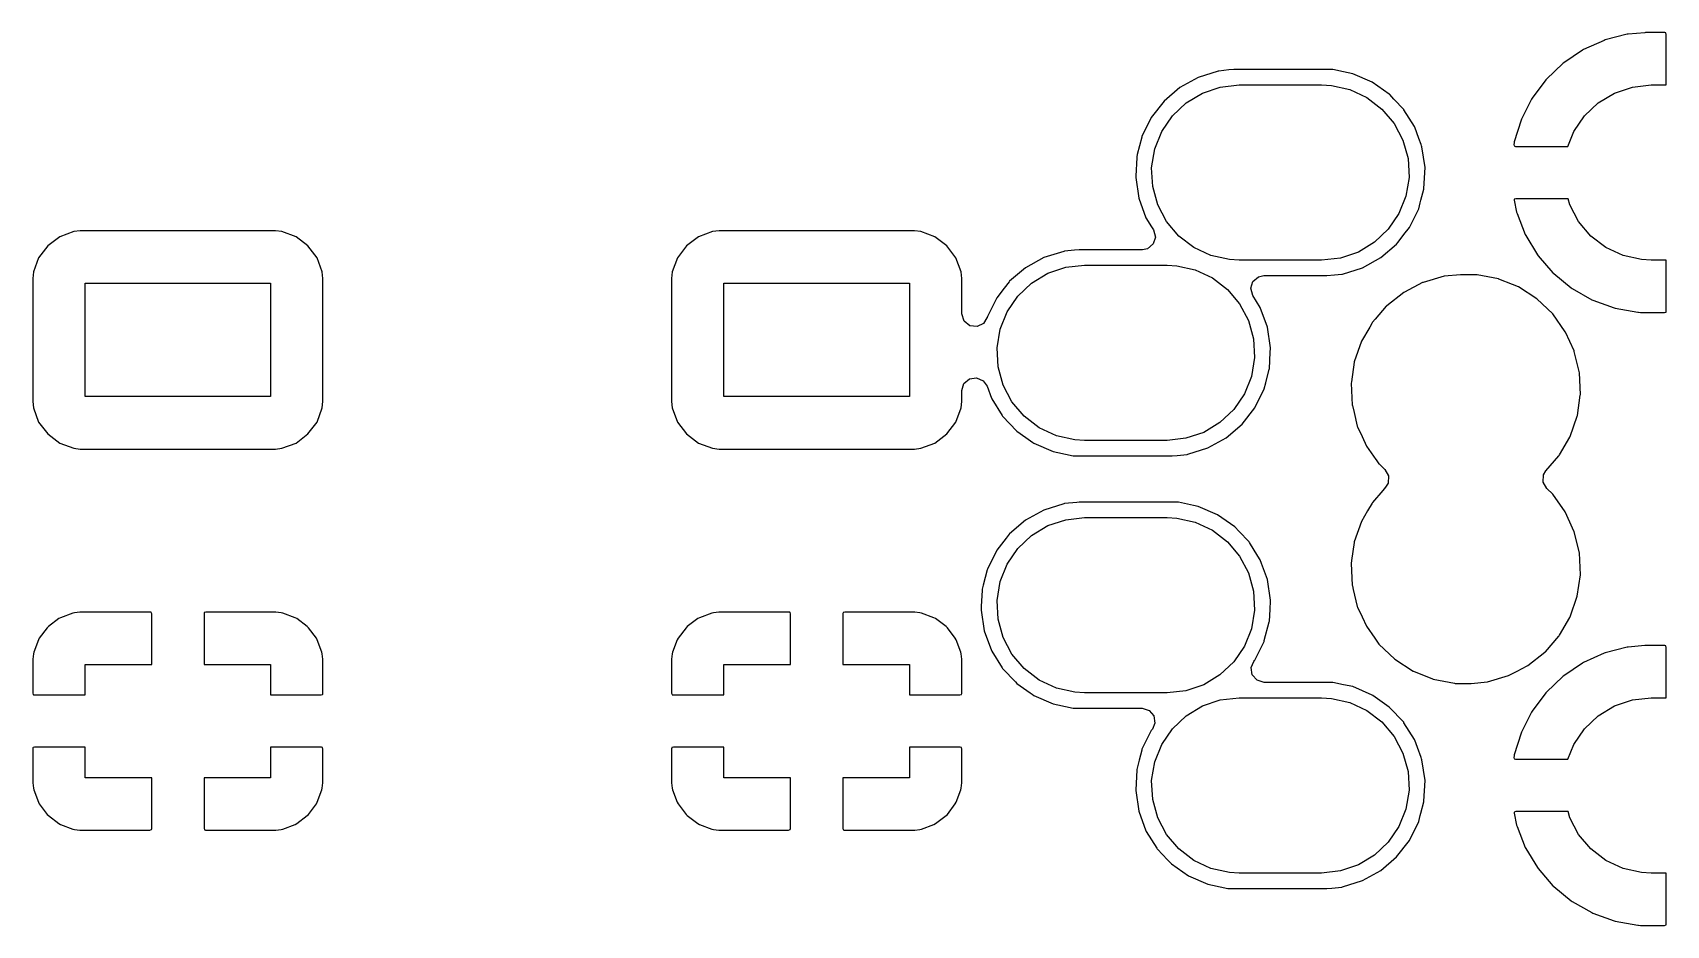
# Model space of a CAD drawing. Extents: x 84 to 209, y -139 to -58.
# Drawn here: x 177.77 to 193.62, y -107.58 to -98.92 of the extents above; entities that cross this region are included whole.
import ezdxf

# ---------------------------------------------------------------- set-up
doc = ezdxf.new("R2010")
doc.units = 0
doc.layers.add('BLACK', color=7, linetype='CONTINUOUS')

msp = doc.modelspace()

# ---------------------------------------------------------------- linework, layer by layer
at = {"layer": 'BLACK', "linetype": 'CONTINUOUS'}
for p, q in [((193.24, -98.9329), (193.027, -98.9881)), ((193.251, -98.9311), (193.24, -98.9329)), ((193.414, -98.9172), (193.251, -98.9311)), ((193.42, -98.917), (193.414, -98.9172)), ((193.607, -98.917), (193.42, -98.917)), ((193.615, -98.9187), (193.607, -98.917)), ((193.617, -98.9199), (193.615, -98.9187)), ((193.621, -98.9351), (193.617, -98.9199)), ((193.621, -99.425), (193.621, -98.9351)), ((192.808, -99.0871), (192.625, -99.2099)), ((192.817, -99.0819), (192.808, -99.0871)), ((193.017, -98.9917), (192.817, -99.0819)), ((193.027, -98.9881), (193.017, -98.9917)), ((192.617, -99.2165), (192.458, -99.3682)), ((192.625, -99.2099), (192.617, -99.2165)), ((189.079, -99.3507), (188.901, -99.4492)), ((189.273, -99.2899), (189.079, -99.3507)), ((189.279, -99.2892), (189.273, -99.2899)), ((189.376, -99.2794), (189.279, -99.2892)), ((189.279, -99.2892), (189.279, -99.2892)), ((189.424, -99.2745), (189.376, -99.2794)), ((190.373, -99.2745), (189.424, -99.2745)), ((190.375, -99.2746), (190.373, -99.2745)), ((190.38, -99.2749), (190.375, -99.2746)), ((190.375, -99.2746), (190.375, -99.2746)), ((190.375, -99.2746), (190.375, -99.2746)), ((190.385, -99.2758), (190.38, -99.2749)), ((190.489, -99.2976), (190.385, -99.2758)), ((190.385, -99.2758), (190.385, -99.2758)), ((190.579, -99.3164), (190.489, -99.2976)), ((190.766, -99.3971), (190.579, -99.3164)), ((190.932, -99.5137), (190.766, -99.3971)), ((192.451, -99.3762), (192.32, -99.5525)), ((192.458, -99.3682), (192.451, -99.3762)), ((188.901, -99.4492), (188.747, -99.5815)), ((188.961, -99.598), (189.118, -99.5034)), ((189.118, -99.5034), (189.292, -99.4448)), ((189.292, -99.4448), (189.475, -99.425)), ((189.475, -99.425), (190.275, -99.425)), ((190.275, -99.425), (190.37, -99.4303)), ((190.37, -99.4303), (190.549, -99.4703)), ((190.549, -99.4703), (190.715, -99.5479)), ((190.715, -99.5479), (190.861, -99.6595)), ((190.937, -99.5184), (190.932, -99.5137)), ((190.977, -99.5616), (190.937, -99.5184)), ((190.937, -99.5184), (190.937, -99.5184)), ((191.072, -99.6614), (190.977, -99.5616)), ((192.314, -99.5616), (192.215, -99.7575)), ((192.32, -99.5525), (192.314, -99.5616)), ((192.961, -99.598), (193.118, -99.5034)), ((193.118, -99.5034), (193.292, -99.4448)), ((193.292, -99.4448), (193.475, -99.425)), ((193.475, -99.425), (193.621, -99.425)), ((188.747, -99.5815), (188.622, -99.7421)), ((188.724, -99.876), (188.828, -99.7241)), ((188.828, -99.7241), (188.961, -99.598)), ((190.861, -99.6595), (190.98, -99.7997)), ((191.075, -99.6668), (191.072, -99.6614)), ((191.176, -99.8287), (191.075, -99.6668)), ((191.075, -99.6668), (191.075, -99.6668)), ((192.724, -99.876), (192.828, -99.7241)), ((192.828, -99.7241), (192.961, -99.598)), ((188.622, -99.7421), (188.532, -99.9245)), ((188.656, -100.046), (188.724, -99.876)), ((190.98, -99.7997), (191.065, -99.9621)), ((191.179, -99.8341), (191.176, -99.8287)), ((191.219, -99.9431), (191.179, -99.8341)), ((192.211, -99.7673), (192.145, -99.9772)), ((192.215, -99.7575), (192.211, -99.7673)), ((192.666, -100.021), (192.724, -99.876)), ((188.531, -99.9306), (188.486, -100.101)), ((188.532, -99.9245), (188.531, -99.9306)), ((188.531, -99.9306), (188.531, -99.9306)), ((191.065, -99.9621), (191.114, -100.139)), ((191.241, -100.003), (191.219, -99.9431)), ((191.246, -100.017), (191.241, -100.003)), ((191.249, -100.025), (191.246, -100.017)), ((191.279, -100.226), (191.249, -100.025)), ((192.143, -99.9876), (192.141, -100.003)), ((192.141, -100.003), (192.143, -100.017)), ((192.145, -99.9772), (192.143, -99.9876)), ((192.143, -100.017), (192.157, -100.021)), ((192.157, -100.021), (192.666, -100.021)), ((188.481, -100.128), (188.471, -100.311)), ((188.486, -100.101), (188.481, -100.121)), ((188.481, -100.121), (188.481, -100.128)), ((188.626, -100.228), (188.656, -100.046)), ((191.114, -100.139), (191.124, -100.322)), ((188.471, -100.311), (188.471, -100.324)), ((188.471, -100.324), (188.501, -100.525)), ((188.636, -100.411), (188.626, -100.228)), ((191.124, -100.322), (191.094, -100.504)), ((191.269, -100.429), (191.279, -100.226)), ((188.685, -100.588), (188.636, -100.411)), ((191.094, -100.504), (191.026, -100.674)), ((191.239, -100.544), (191.267, -100.435)), ((191.267, -100.435), (191.269, -100.429)), ((191.267, -100.435), (191.267, -100.435)), ((188.501, -100.525), (188.571, -100.716)), ((188.77, -100.75), (188.685, -100.588)), ((191.026, -100.674), (190.922, -100.826)), ((191.128, -100.808), (191.218, -100.626)), ((191.218, -100.626), (191.233, -100.568)), ((191.233, -100.568), (191.239, -100.544)), ((192.145, -100.533), (192.144, -100.544)), ((192.144, -100.544), (192.168, -100.661)), ((192.159, -100.529), (192.145, -100.533)), ((192.668, -100.529), (192.159, -100.529)), ((192.168, -100.661), (192.172, -100.672)), ((192.172, -100.672), (192.252, -100.876)), ((192.685, -100.588), (192.668, -100.529)), ((192.77, -100.75), (192.685, -100.588)), ((188.571, -100.716), (188.625, -100.802)), ((188.625, -100.802), (188.643, -100.832)), ((188.643, -100.832), (188.662, -100.901)), ((188.889, -100.891), (188.77, -100.75)), ((190.922, -100.826), (190.789, -100.952)), ((191.075, -100.876), (191.128, -100.808)), ((192.889, -100.891), (192.77, -100.75)), ((177.912, -100.987), (177.824, -101.103)), ((178.028, -100.899), (177.912, -100.987)), ((178.165, -100.848), (178.028, -100.899)), ((178.227, -100.842), (178.165, -100.848)), ((180.123, -100.842), (178.227, -100.842)), ((180.185, -100.848), (180.123, -100.842)), ((180.322, -100.899), (180.185, -100.848)), ((180.438, -100.987), (180.322, -100.899)), ((180.526, -101.103), (180.438, -100.987)), ((184.112, -100.987), (184.024, -101.103)), ((184.228, -100.899), (184.112, -100.987)), ((184.365, -100.848), (184.228, -100.899)), ((184.427, -100.842), (184.365, -100.848)), ((186.323, -100.842), (184.427, -100.842)), ((186.385, -100.848), (186.323, -100.842)), ((186.522, -100.899), (186.385, -100.848)), ((186.638, -100.987), (186.522, -100.899)), ((186.726, -101.103), (186.638, -100.987)), ((188.641, -100.968), (188.587, -101.014)), ((188.662, -100.901), (188.641, -100.968)), ((189.035, -101.002), (188.889, -100.891)), ((190.789, -100.952), (190.632, -101.047)), ((190.849, -101.101), (191.003, -100.969)), ((191.003, -100.969), (191.018, -100.95)), ((191.018, -100.95), (191.075, -100.876)), ((192.252, -100.876), (192.257, -100.886)), ((192.257, -100.886), (192.371, -101.073)), ((193.035, -101.002), (192.889, -100.891)), ((177.824, -101.103), (177.773, -101.24)), ((180.577, -101.24), (180.526, -101.103)), ((184.024, -101.103), (183.973, -101.24)), ((186.777, -101.24), (186.726, -101.103)), ((187.579, -101.101), (187.401, -101.199)), ((187.773, -101.04), (187.579, -101.101)), ((187.779, -101.039), (187.773, -101.04)), ((187.876, -101.029), (187.779, -101.039)), ((187.779, -101.039), (187.779, -101.039)), ((187.924, -101.025), (187.876, -101.029)), ((188.536, -101.025), (187.924, -101.025)), ((188.587, -101.014), (188.536, -101.025)), ((189.201, -101.08), (189.035, -101.002)), ((189.38, -101.12), (189.201, -101.08)), ((189.475, -101.125), (189.38, -101.12)), ((190.275, -101.125), (189.475, -101.125)), ((190.458, -101.105), (190.275, -101.125)), ((190.632, -101.047), (190.458, -101.105)), ((190.671, -101.199), (190.849, -101.101)), ((192.371, -101.073), (192.377, -101.082)), ((192.377, -101.082), (192.521, -101.248)), ((193.201, -101.08), (193.035, -101.002)), ((193.38, -101.12), (193.201, -101.08)), ((193.475, -101.125), (193.38, -101.12)), ((193.621, -101.125), (193.475, -101.125)), ((193.621, -101.619), (193.621, -101.125)), ((177.773, -101.24), (177.766, -101.302)), ((177.766, -101.302), (177.766, -102.498)), ((180.583, -101.302), (180.577, -101.24)), ((180.583, -102.498), (180.583, -101.302)), ((183.973, -101.24), (183.966, -101.302)), ((183.966, -101.302), (183.966, -102.498)), ((186.783, -101.302), (186.777, -101.24)), ((186.783, -101.646), (186.783, -101.302)), ((187.401, -101.199), (187.247, -101.331)), ((187.461, -101.348), (187.618, -101.253)), ((187.618, -101.253), (187.792, -101.195)), ((187.792, -101.195), (187.975, -101.175)), ((187.975, -101.175), (188.775, -101.175)), ((188.775, -101.175), (188.87, -101.18)), ((188.87, -101.18), (189.049, -101.22)), ((189.049, -101.22), (189.215, -101.298)), ((189.215, -101.298), (189.361, -101.409)), ((189.609, -101.332), (189.663, -101.286)), ((189.663, -101.286), (189.714, -101.276)), ((189.714, -101.276), (190.326, -101.276)), ((190.326, -101.276), (190.402, -101.268)), ((190.402, -101.268), (190.471, -101.261)), ((190.471, -101.261), (190.477, -101.26)), ((190.471, -101.261), (190.471, -101.261)), ((190.477, -101.26), (190.671, -101.199)), ((191.464, -101.282), (191.261, -101.341)), ((191.622, -101.267), (191.464, -101.282)), ((191.778, -101.267), (191.622, -101.267)), ((191.784, -101.267), (191.778, -101.267)), ((191.991, -101.307), (191.784, -101.267)), ((191.997, -101.31), (191.991, -101.307)), ((192.127, -101.362), (191.997, -101.31)), ((191.997, -101.31), (191.997, -101.31)), ((192.521, -101.248), (192.529, -101.255)), ((192.529, -101.255), (192.699, -101.395)), ((178.275, -102.45), (178.275, -101.35)), ((178.275, -101.35), (180.075, -101.35)), ((180.075, -101.35), (180.075, -102.45)), ((184.475, -102.45), (184.475, -101.35)), ((184.475, -101.35), (186.275, -101.35)), ((186.275, -101.35), (186.275, -102.45)), ((187.194, -101.399), (187.122, -101.492)), ((187.243, -101.337), (187.194, -101.399)), ((187.247, -101.331), (187.243, -101.337)), ((187.243, -101.337), (187.243, -101.337)), ((187.328, -101.474), (187.461, -101.348)), ((189.361, -101.409), (189.48, -101.55)), ((189.588, -101.399), (189.609, -101.332)), ((189.607, -101.468), (189.588, -101.399)), ((189.679, -101.584), (189.607, -101.468)), ((191.073, -101.438), (190.907, -101.569)), ((191.079, -101.435), (191.073, -101.438)), ((191.256, -101.344), (191.079, -101.435)), ((191.079, -101.435), (191.079, -101.435)), ((191.261, -101.341), (191.256, -101.344)), ((191.256, -101.344), (191.256, -101.344)), ((192.187, -101.386), (192.127, -101.362)), ((192.365, -101.501), (192.187, -101.386)), ((192.699, -101.395), (192.708, -101.401)), ((192.708, -101.401), (192.899, -101.51)), ((187.122, -101.492), (187.032, -101.674)), ((187.156, -101.796), (187.224, -101.626)), ((187.224, -101.626), (187.328, -101.474)), ((189.48, -101.55), (189.565, -101.712)), ((189.749, -101.775), (189.679, -101.584)), ((190.903, -101.573), (190.795, -101.698)), ((190.907, -101.569), (190.903, -101.573)), ((190.903, -101.573), (190.903, -101.573)), ((192.518, -101.647), (192.365, -101.501)), ((192.899, -101.51), (192.908, -101.514)), ((192.908, -101.514), (193.115, -101.589)), ((193.115, -101.589), (193.125, -101.592)), ((193.125, -101.592), (193.343, -101.631)), ((193.603, -101.633), (193.618, -101.629)), ((193.618, -101.629), (193.619, -101.627)), ((193.619, -101.627), (193.621, -101.619)), ((186.806, -101.718), (186.783, -101.646)), ((186.861, -101.763), (186.806, -101.718)), ((186.931, -101.771), (186.861, -101.763)), ((186.995, -101.739), (186.931, -101.771)), ((187.027, -101.686), (186.995, -101.739)), ((187.029, -101.687), (187.027, -101.686)), ((187.031, -101.681), (187.029, -101.687)), ((187.032, -101.674), (187.031, -101.681)), ((189.565, -101.712), (189.614, -101.889)), ((189.779, -101.976), (189.749, -101.775)), ((190.742, -101.775), (190.663, -101.911)), ((190.765, -101.734), (190.742, -101.775)), ((190.768, -101.728), (190.765, -101.734)), ((190.765, -101.734), (190.765, -101.734)), ((190.795, -101.698), (190.768, -101.728)), ((192.64, -101.82), (192.518, -101.647)), ((193.343, -101.631), (193.351, -101.632)), ((193.351, -101.632), (193.369, -101.633)), ((193.369, -101.633), (193.372, -101.633)), ((193.372, -101.633), (193.603, -101.633)), ((187.126, -101.978), (187.156, -101.796)), ((189.614, -101.889), (189.624, -102.072)), ((190.663, -101.911), (190.593, -102.111)), ((192.643, -101.825), (192.64, -101.82)), ((192.725, -102.006), (192.643, -101.825)), ((187.136, -102.161), (187.126, -101.978)), ((189.624, -102.072), (189.594, -102.254)), ((189.769, -102.179), (189.777, -102.018)), ((189.777, -102.018), (189.779, -101.982)), ((189.779, -101.982), (189.779, -101.976)), ((189.779, -101.982), (189.779, -101.982)), ((192.728, -102.012), (192.725, -102.006)), ((192.777, -102.218), (192.728, -102.012)), ((187.185, -102.338), (187.136, -102.161)), ((189.594, -102.254), (189.526, -102.424)), ((189.733, -102.316), (189.767, -102.185)), ((189.767, -102.185), (189.769, -102.179)), ((189.767, -102.185), (189.767, -102.185)), ((190.592, -102.117), (190.565, -102.308)), ((190.593, -102.111), (190.592, -102.117)), ((190.592, -102.117), (190.592, -102.117)), ((192.787, -102.429), (192.777, -102.218)), ((186.783, -102.391), (186.804, -102.323)), ((186.783, -102.498), (186.783, -102.391)), ((186.804, -102.323), (186.857, -102.277)), ((186.857, -102.277), (186.927, -102.267)), ((186.927, -102.267), (186.992, -102.296)), ((186.992, -102.296), (187.028, -102.348)), ((187.028, -102.348), (187.071, -102.466)), ((187.27, -102.5), (187.185, -102.338)), ((189.628, -102.558), (189.718, -102.376)), ((189.718, -102.376), (189.733, -102.316)), ((190.565, -102.308), (190.563, -102.321)), ((190.563, -102.321), (190.573, -102.532)), ((177.766, -102.498), (177.773, -102.56)), ((177.773, -102.56), (177.824, -102.697)), ((180.075, -102.45), (178.275, -102.45)), ((180.526, -102.697), (180.577, -102.56)), ((180.577, -102.56), (180.583, -102.498)), ((183.966, -102.498), (183.973, -102.56)), ((183.973, -102.56), (184.024, -102.697)), ((186.275, -102.45), (184.475, -102.45)), ((186.726, -102.697), (186.777, -102.56)), ((186.777, -102.56), (186.783, -102.498)), ((187.071, -102.466), (187.074, -102.471)), ((187.074, -102.471), (187.074, -102.471)), ((187.074, -102.471), (187.175, -102.633)), ((187.389, -102.641), (187.27, -102.5)), ((189.422, -102.576), (189.289, -102.702)), ((189.526, -102.424), (189.422, -102.576)), ((189.503, -102.719), (189.628, -102.558)), ((190.573, -102.532), (190.574, -102.538)), ((190.574, -102.538), (190.574, -102.538)), ((190.574, -102.538), (190.59, -102.604)), ((192.758, -102.633), (192.786, -102.435)), ((192.786, -102.435), (192.787, -102.429)), ((192.786, -102.435), (192.786, -102.435)), ((177.824, -102.697), (177.912, -102.813)), ((180.438, -102.813), (180.526, -102.697)), ((184.024, -102.697), (184.112, -102.813)), ((186.638, -102.813), (186.726, -102.697)), ((187.175, -102.633), (187.175, -102.633)), ((187.175, -102.633), (187.178, -102.639)), ((187.178, -102.639), (187.318, -102.786)), ((187.535, -102.752), (187.389, -102.641)), ((189.289, -102.702), (189.132, -102.797)), ((189.349, -102.851), (189.503, -102.719)), ((190.59, -102.604), (190.622, -102.738)), ((190.622, -102.738), (190.625, -102.743)), ((192.687, -102.839), (192.757, -102.639)), ((192.757, -102.639), (192.758, -102.633)), ((177.912, -102.813), (178.028, -102.901)), ((180.322, -102.901), (180.438, -102.813)), ((184.112, -102.813), (184.228, -102.901)), ((186.522, -102.901), (186.638, -102.813)), ((187.318, -102.786), (187.404, -102.847)), ((187.404, -102.847), (187.473, -102.895)), ((187.473, -102.895), (187.484, -102.903)), ((187.701, -102.83), (187.535, -102.752)), ((187.88, -102.87), (187.701, -102.83)), ((187.975, -102.875), (187.88, -102.87)), ((188.775, -102.875), (187.975, -102.875)), ((188.958, -102.855), (188.775, -102.875)), ((189.132, -102.797), (188.958, -102.855)), ((189.171, -102.949), (189.349, -102.851)), ((190.625, -102.743), (190.625, -102.743)), ((190.625, -102.743), (190.668, -102.839)), ((190.668, -102.839), (190.71, -102.93)), ((192.585, -103.016), (192.684, -102.844)), ((192.684, -102.844), (192.687, -102.839)), ((178.028, -102.901), (178.165, -102.952)), ((178.165, -102.952), (178.227, -102.959)), ((178.227, -102.959), (180.123, -102.959)), ((180.123, -102.959), (180.185, -102.952)), ((180.185, -102.952), (180.322, -102.901)), ((184.228, -102.901), (184.365, -102.952)), ((184.365, -102.952), (184.427, -102.959)), ((184.427, -102.959), (186.323, -102.959)), ((186.323, -102.959), (186.385, -102.952)), ((186.385, -102.952), (186.522, -102.901)), ((187.484, -102.903), (187.671, -102.984)), ((187.671, -102.984), (187.717, -102.993)), ((187.717, -102.993), (187.865, -103.024)), ((187.865, -103.024), (187.865, -103.024)), ((187.865, -103.024), (187.87, -103.025)), ((187.87, -103.025), (187.875, -103.025)), ((187.875, -103.025), (187.875, -103.025)), ((187.875, -103.025), (187.875, -103.025)), ((187.875, -103.025), (187.877, -103.026)), ((187.877, -103.026), (188.826, -103.026)), ((188.826, -103.026), (188.874, -103.021)), ((188.874, -103.021), (188.971, -103.011)), ((188.971, -103.011), (188.977, -103.01)), ((188.971, -103.011), (188.971, -103.011)), ((188.977, -103.01), (189.171, -102.949)), ((190.71, -102.93), (190.803, -103.062)), ((192.453, -103.17), (192.578, -103.026)), ((192.578, -103.026), (192.582, -103.022)), ((192.582, -103.022), (192.585, -103.016)), ((192.585, -103.016), (192.585, -103.016)), ((190.803, -103.062), (190.804, -103.063)), ((190.804, -103.063), (190.832, -103.103)), ((190.832, -103.103), (190.836, -103.107)), ((190.836, -103.107), (190.889, -103.157)), ((190.889, -103.157), (190.924, -103.218)), ((192.426, -103.282), (192.429, -103.211)), ((192.429, -103.211), (192.453, -103.17)), ((190.871, -103.361), (190.768, -103.478)), ((190.897, -103.33), (190.871, -103.361)), ((190.921, -103.289), (190.897, -103.33)), ((190.924, -103.218), (190.921, -103.289)), ((192.461, -103.343), (192.426, -103.282)), ((192.518, -103.397), (192.461, -103.343)), ((187.773, -103.49), (187.579, -103.551)), ((187.779, -103.489), (187.773, -103.49)), ((187.899, -103.477), (187.779, -103.489)), ((187.779, -103.489), (187.779, -103.489)), ((187.924, -103.475), (187.899, -103.477)), ((188.873, -103.475), (187.924, -103.475)), ((188.875, -103.475), (188.873, -103.475)), ((188.88, -103.475), (188.875, -103.475)), ((188.875, -103.475), (188.875, -103.475)), ((188.875, -103.475), (188.875, -103.475)), ((188.885, -103.476), (188.88, -103.475)), ((189.033, -103.507), (188.885, -103.476)), ((188.885, -103.476), (188.885, -103.476)), ((189.079, -103.516), (189.033, -103.507)), ((189.266, -103.597), (189.079, -103.516)), ((190.765, -103.484), (190.722, -103.558)), ((190.768, -103.478), (190.765, -103.484)), ((190.765, -103.484), (190.765, -103.484)), ((192.64, -103.57), (192.518, -103.397)), ((187.401, -103.649), (187.247, -103.781)), ((187.579, -103.551), (187.401, -103.649)), ((187.618, -103.703), (187.792, -103.645)), ((187.792, -103.645), (187.975, -103.625)), ((187.975, -103.625), (188.775, -103.625)), ((188.775, -103.625), (188.87, -103.63)), ((188.87, -103.63), (189.049, -103.67)), ((189.049, -103.67), (189.215, -103.748)), ((189.432, -103.714), (189.266, -103.597)), ((190.663, -103.661), (190.593, -103.861)), ((190.722, -103.558), (190.663, -103.661)), ((192.643, -103.575), (192.64, -103.57)), ((192.711, -103.726), (192.643, -103.575)), ((187.215, -103.823), (187.122, -103.942)), ((187.243, -103.787), (187.215, -103.823)), ((187.247, -103.781), (187.243, -103.787)), ((187.243, -103.787), (187.243, -103.787)), ((187.328, -103.924), (187.461, -103.798)), ((187.461, -103.798), (187.618, -103.703)), ((189.215, -103.748), (189.361, -103.859)), ((189.437, -103.718), (189.432, -103.714)), ((189.473, -103.757), (189.437, -103.718)), ((189.437, -103.718), (189.437, -103.718)), ((189.572, -103.861), (189.473, -103.757)), ((192.728, -103.762), (192.711, -103.726)), ((192.777, -103.968), (192.728, -103.762)), ((187.122, -103.942), (187.032, -104.124)), ((187.224, -104.076), (187.328, -103.924)), ((189.361, -103.859), (189.48, -104)), ((189.48, -104), (189.565, -104.162)), ((189.575, -103.867), (189.572, -103.861)), ((189.656, -103.998), (189.575, -103.867)), ((189.575, -103.867), (189.575, -103.867)), ((189.679, -104.034), (189.656, -103.998)), ((190.592, -103.867), (190.567, -104.04)), ((190.593, -103.861), (190.592, -103.867)), ((190.592, -103.867), (190.592, -103.867)), ((192.787, -104.179), (192.777, -103.968)), ((187.031, -104.131), (186.991, -104.282)), ((187.032, -104.124), (187.031, -104.131)), ((187.031, -104.131), (187.031, -104.131)), ((187.156, -104.246), (187.224, -104.076)), ((189.565, -104.162), (189.614, -104.339)), ((189.692, -104.071), (189.679, -104.034)), ((189.749, -104.225), (189.692, -104.071)), ((190.567, -104.04), (190.563, -104.071)), ((190.563, -104.071), (190.573, -104.282)), ((186.991, -104.282), (186.981, -104.321)), ((186.981, -104.321), (186.981, -104.328)), ((187.126, -104.428), (187.156, -104.246)), ((189.779, -104.426), (189.749, -104.225)), ((190.573, -104.282), (190.574, -104.288)), ((190.574, -104.288), (190.574, -104.288)), ((190.574, -104.288), (190.582, -104.322)), ((190.582, -104.322), (190.622, -104.488)), ((192.757, -104.389), (192.787, -104.179)), ((186.981, -104.328), (186.972, -104.488)), ((187.136, -104.611), (187.126, -104.428)), ((189.614, -104.339), (189.624, -104.522)), ((189.775, -104.518), (189.779, -104.432)), ((189.779, -104.432), (189.779, -104.426)), ((189.779, -104.432), (189.779, -104.432)), ((192.687, -104.589), (192.757, -104.389)), ((178.021, -104.605), (177.919, -104.682)), ((178.037, -104.597), (178.021, -104.605)), ((178.157, -104.552), (178.037, -104.597)), ((178.173, -104.548), (178.157, -104.552)), ((178.224, -104.542), (178.173, -104.548)), ((178.23, -104.542), (178.224, -104.542)), ((178.907, -104.542), (178.23, -104.542)), ((178.915, -104.544), (178.907, -104.542)), ((178.917, -104.545), (178.915, -104.544)), ((178.921, -104.56), (178.917, -104.545)), ((178.921, -105.05), (178.921, -104.56)), ((179.431, -104.548), (179.429, -104.556)), ((179.429, -104.556), (179.429, -105.05)), ((179.432, -104.546), (179.431, -104.548)), ((179.447, -104.542), (179.432, -104.546)), ((180.12, -104.542), (179.447, -104.542)), ((180.126, -104.542), (180.12, -104.542)), ((180.177, -104.548), (180.126, -104.542)), ((180.193, -104.552), (180.177, -104.548)), ((180.313, -104.597), (180.193, -104.552)), ((180.329, -104.605), (180.313, -104.597)), ((180.431, -104.682), (180.329, -104.605)), ((184.221, -104.605), (184.119, -104.682)), ((184.237, -104.597), (184.221, -104.605)), ((184.357, -104.552), (184.237, -104.597)), ((184.373, -104.548), (184.357, -104.552)), ((184.424, -104.542), (184.373, -104.548)), ((184.43, -104.542), (184.424, -104.542)), ((185.107, -104.542), (184.43, -104.542)), ((185.115, -104.544), (185.107, -104.542)), ((185.117, -104.545), (185.115, -104.544)), ((185.121, -104.56), (185.117, -104.545)), ((185.121, -105.05), (185.121, -104.56)), ((185.631, -104.548), (185.629, -104.556)), ((185.629, -104.556), (185.629, -105.05)), ((185.632, -104.546), (185.631, -104.548)), ((185.647, -104.542), (185.632, -104.546)), ((186.32, -104.542), (185.647, -104.542)), ((186.326, -104.542), (186.32, -104.542)), ((186.377, -104.548), (186.326, -104.542)), ((186.393, -104.552), (186.377, -104.548)), ((186.513, -104.597), (186.393, -104.552)), ((186.529, -104.605), (186.513, -104.597)), ((186.631, -104.682), (186.529, -104.605)), ((186.972, -104.488), (186.971, -104.524)), ((186.971, -104.524), (187.001, -104.725)), ((187.185, -104.788), (187.136, -104.611)), ((189.624, -104.522), (189.594, -104.704)), ((189.719, -104.819), (189.767, -104.635)), ((189.767, -104.635), (189.769, -104.629)), ((189.767, -104.635), (189.767, -104.635)), ((189.769, -104.629), (189.775, -104.518)), ((190.622, -104.488), (190.625, -104.493)), ((190.625, -104.493), (190.625, -104.493)), ((190.625, -104.493), (190.668, -104.589)), ((190.668, -104.589), (190.71, -104.68)), ((192.585, -104.766), (192.684, -104.594)), ((192.684, -104.594), (192.687, -104.589)), ((177.83, -104.796), (177.822, -104.812)), ((177.907, -104.694), (177.83, -104.796)), ((177.919, -104.682), (177.907, -104.694)), ((180.443, -104.694), (180.431, -104.682)), ((180.52, -104.796), (180.443, -104.694)), ((180.528, -104.812), (180.52, -104.796)), ((184.03, -104.796), (184.022, -104.812)), ((184.107, -104.694), (184.03, -104.796)), ((184.119, -104.682), (184.107, -104.694)), ((186.643, -104.694), (186.631, -104.682)), ((186.72, -104.796), (186.643, -104.694)), ((186.728, -104.812), (186.72, -104.796)), ((187.001, -104.725), (187.071, -104.916)), ((187.27, -104.95), (187.185, -104.788)), ((189.594, -104.704), (189.526, -104.874)), ((190.71, -104.68), (190.792, -104.796)), ((190.792, -104.796), (190.804, -104.813)), ((192.447, -104.927), (192.578, -104.776)), ((192.578, -104.776), (192.582, -104.772)), ((192.582, -104.772), (192.585, -104.766)), ((192.585, -104.766), (192.585, -104.766)), ((177.773, -104.948), (177.767, -104.999)), ((177.777, -104.932), (177.773, -104.948)), ((177.822, -104.812), (177.777, -104.932)), ((180.573, -104.932), (180.528, -104.812)), ((180.577, -104.948), (180.573, -104.932)), ((180.583, -104.999), (180.577, -104.948)), ((183.973, -104.948), (183.967, -104.999)), ((183.977, -104.932), (183.973, -104.948)), ((184.022, -104.812), (183.977, -104.932)), ((186.773, -104.932), (186.728, -104.812)), ((186.777, -104.948), (186.773, -104.932)), ((186.783, -104.999), (186.777, -104.948)), ((187.071, -104.916), (187.074, -104.921)), ((187.074, -104.921), (187.074, -104.921)), ((187.074, -104.921), (187.175, -105.083)), ((187.389, -105.091), (187.27, -104.95)), ((189.526, -104.874), (189.422, -105.026)), ((189.628, -105.008), (189.718, -104.826)), ((189.718, -104.826), (189.719, -104.819)), ((190.804, -104.813), (190.832, -104.853)), ((190.832, -104.853), (190.985, -104.999)), ((192.277, -105.062), (192.443, -104.931)), ((192.443, -104.931), (192.447, -104.927)), ((192.447, -104.927), (192.447, -104.927)), ((193.017, -104.942), (192.817, -105.032)), ((193.027, -104.938), (193.017, -104.942)), ((193.24, -104.883), (193.027, -104.938)), ((193.251, -104.881), (193.24, -104.883)), ((193.414, -104.867), (193.251, -104.881)), ((193.42, -104.867), (193.414, -104.867)), ((193.607, -104.867), (193.42, -104.867)), ((193.615, -104.869), (193.607, -104.867)), ((193.617, -104.87), (193.615, -104.869)), ((193.621, -104.885), (193.617, -104.87)), ((193.621, -105.375), (193.621, -104.885)), ((177.767, -104.999), (177.767, -105.005)), ((177.767, -105.005), (177.767, -105.328)), ((178.275, -105.346), (178.275, -105.05)), ((178.275, -105.05), (178.921, -105.05)), ((179.429, -105.05), (180.075, -105.05)), ((180.075, -105.05), (180.075, -105.346)), ((180.583, -105.005), (180.583, -104.999)), ((180.583, -105.332), (180.583, -105.005)), ((183.967, -104.999), (183.967, -105.005)), ((183.967, -105.005), (183.967, -105.328)), ((184.475, -105.346), (184.475, -105.05)), ((184.475, -105.05), (185.121, -105.05)), ((185.629, -105.05), (186.275, -105.05)), ((186.275, -105.05), (186.275, -105.346)), ((186.783, -105.005), (186.783, -104.999)), ((186.783, -105.332), (186.783, -105.005)), ((187.175, -105.083), (187.175, -105.083)), ((187.175, -105.083), (187.178, -105.089)), ((187.178, -105.089), (187.183, -105.093)), ((187.183, -105.093), (187.303, -105.22)), ((187.535, -105.202), (187.389, -105.091)), ((189.422, -105.026), (189.289, -105.152)), ((189.592, -105.081), (189.617, -105.021)), ((189.602, -105.151), (189.592, -105.081)), ((189.617, -105.021), (189.624, -105.013)), ((189.624, -105.013), (189.628, -105.008)), ((189.624, -105.013), (189.624, -105.013)), ((190.985, -104.999), (191.163, -105.114)), ((191.163, -105.114), (191.168, -105.116)), ((191.168, -105.116), (191.353, -105.19)), ((192.089, -105.159), (192.172, -105.116)), ((192.172, -105.116), (192.271, -105.065)), ((192.271, -105.065), (192.277, -105.062)), ((192.271, -105.065), (192.271, -105.065)), ((192.808, -105.037), (192.625, -105.16)), ((192.817, -105.032), (192.808, -105.037)), ((187.303, -105.22), (187.318, -105.236)), ((187.318, -105.236), (187.446, -105.326)), ((187.701, -105.28), (187.535, -105.202)), ((189.132, -105.247), (188.958, -105.305)), ((189.289, -105.152), (189.132, -105.247)), ((189.649, -105.204), (189.602, -105.151)), ((189.717, -105.225), (189.649, -105.204)), ((190.373, -105.225), (189.717, -105.225)), ((190.375, -105.225), (190.373, -105.225)), ((190.38, -105.225), (190.375, -105.225)), ((190.375, -105.225), (190.375, -105.225)), ((190.375, -105.225), (190.375, -105.225)), ((190.385, -105.226), (190.38, -105.225)), ((190.489, -105.248), (190.385, -105.226)), ((190.385, -105.226), (190.385, -105.226)), ((190.579, -105.266), (190.489, -105.248)), ((190.766, -105.347), (190.579, -105.266)), ((191.353, -105.19), (191.353, -105.19)), ((191.353, -105.19), (191.359, -105.193)), ((191.359, -105.193), (191.566, -105.233)), ((191.566, -105.233), (191.572, -105.234)), ((191.572, -105.234), (191.728, -105.234)), ((191.728, -105.234), (191.886, -105.218)), ((191.886, -105.218), (192.089, -105.159)), ((192.617, -105.167), (192.458, -105.318)), ((192.625, -105.16), (192.617, -105.167)), ((177.767, -105.328), (177.771, -105.343)), ((177.771, -105.343), (177.773, -105.344)), ((177.773, -105.344), (177.781, -105.346)), ((177.781, -105.346), (178.275, -105.346)), ((180.075, -105.346), (180.565, -105.346)), ((180.565, -105.346), (180.58, -105.342)), ((180.58, -105.342), (180.581, -105.34)), ((180.581, -105.34), (180.583, -105.332)), ((183.967, -105.328), (183.971, -105.343)), ((183.971, -105.343), (183.973, -105.344)), ((183.973, -105.344), (183.981, -105.346)), ((183.981, -105.346), (184.475, -105.346)), ((186.275, -105.346), (186.765, -105.346)), ((186.765, -105.346), (186.78, -105.342)), ((186.78, -105.342), (186.781, -105.34)), ((186.781, -105.34), (186.783, -105.332)), ((187.446, -105.326), (187.466, -105.34)), ((187.466, -105.34), (187.484, -105.353)), ((187.484, -105.353), (187.671, -105.434)), ((187.671, -105.434), (187.717, -105.443)), ((187.88, -105.32), (187.701, -105.28)), ((187.975, -105.325), (187.88, -105.32)), ((188.775, -105.325), (187.975, -105.325)), ((188.958, -105.305), (188.775, -105.325)), ((189.118, -105.453), (189.292, -105.395)), ((189.292, -105.395), (189.475, -105.375)), ((189.475, -105.375), (190.275, -105.375)), ((190.275, -105.375), (190.37, -105.38)), ((190.37, -105.38), (190.549, -105.42)), ((190.549, -105.42), (190.715, -105.498)), ((190.771, -105.351), (190.766, -105.347)), ((190.774, -105.353), (190.771, -105.351)), ((190.771, -105.351), (190.771, -105.351)), ((190.932, -105.464), (190.774, -105.353)), ((192.451, -105.326), (192.32, -105.503)), ((192.458, -105.318), (192.451, -105.326)), ((193.118, -105.453), (193.292, -105.395)), ((193.292, -105.395), (193.475, -105.375)), ((193.475, -105.375), (193.621, -105.375)), ((187.717, -105.443), (187.865, -105.474)), ((187.865, -105.474), (187.865, -105.474)), ((187.865, -105.474), (187.87, -105.475)), ((187.87, -105.475), (187.875, -105.475)), ((187.875, -105.475), (187.875, -105.475)), ((187.875, -105.475), (187.875, -105.475)), ((187.875, -105.475), (187.877, -105.476)), ((187.877, -105.476), (188.533, -105.476)), ((188.533, -105.476), (188.601, -105.496)), ((188.601, -105.496), (188.648, -105.549)), ((188.648, -105.549), (188.658, -105.619)), ((188.828, -105.674), (188.961, -105.548)), ((188.961, -105.548), (189.118, -105.453)), ((190.715, -105.498), (190.861, -105.609)), ((191.072, -105.611), (190.932, -105.464)), ((192.314, -105.512), (192.215, -105.707)), ((192.32, -105.503), (192.314, -105.512)), ((192.828, -105.674), (192.961, -105.548)), ((192.961, -105.548), (193.118, -105.453)), ((188.622, -105.692), (188.532, -105.874)), ((188.626, -105.687), (188.622, -105.692)), ((188.633, -105.679), (188.626, -105.687)), ((188.626, -105.687), (188.626, -105.687)), ((188.658, -105.619), (188.633, -105.679)), ((188.724, -105.826), (188.828, -105.674)), ((190.861, -105.609), (190.98, -105.75)), ((190.98, -105.75), (191.065, -105.912)), ((191.075, -105.617), (191.072, -105.611)), ((191.176, -105.779), (191.075, -105.617)), ((191.075, -105.617), (191.075, -105.617)), ((192.211, -105.717), (192.145, -105.927)), ((192.215, -105.707), (192.211, -105.717)), ((192.724, -105.826), (192.828, -105.674)), ((177.769, -105.86), (177.767, -105.868)), ((177.767, -105.868), (177.767, -106.195)), ((177.77, -105.858), (177.769, -105.86)), ((177.785, -105.854), (177.77, -105.858)), ((178.275, -105.854), (177.785, -105.854)), ((178.275, -106.15), (178.275, -105.854)), ((180.569, -105.854), (180.075, -105.854)), ((180.075, -105.854), (180.075, -106.15)), ((180.577, -105.856), (180.569, -105.854)), ((180.579, -105.857), (180.577, -105.856)), ((180.583, -105.872), (180.579, -105.857)), ((180.583, -106.195), (180.583, -105.872)), ((183.969, -105.86), (183.967, -105.868)), ((183.967, -105.868), (183.967, -106.195)), ((183.97, -105.858), (183.969, -105.86)), ((183.985, -105.854), (183.97, -105.858)), ((184.475, -105.854), (183.985, -105.854)), ((184.475, -106.15), (184.475, -105.854)), ((186.769, -105.854), (186.275, -105.854)), ((186.275, -105.854), (186.275, -106.15)), ((186.777, -105.856), (186.769, -105.854)), ((186.779, -105.857), (186.777, -105.856)), ((186.783, -105.872), (186.779, -105.857)), ((186.783, -106.195), (186.783, -105.872)), ((188.531, -105.881), (188.505, -105.981)), ((188.532, -105.874), (188.531, -105.881)), ((188.531, -105.881), (188.531, -105.881)), ((188.656, -105.996), (188.724, -105.826)), ((191.179, -105.784), (191.176, -105.779)), ((191.206, -105.858), (191.179, -105.784)), ((191.241, -105.953), (191.206, -105.858)), ((192.666, -105.971), (192.724, -105.826)), ((188.505, -105.981), (188.481, -106.071)), ((188.626, -106.178), (188.656, -105.996)), ((191.065, -105.912), (191.114, -106.089)), ((191.246, -105.967), (191.241, -105.953)), ((191.249, -105.975), (191.246, -105.967)), ((191.279, -106.176), (191.249, -105.975)), ((192.143, -105.938), (192.141, -105.953)), ((192.141, -105.953), (192.143, -105.967)), ((192.145, -105.927), (192.143, -105.938)), ((192.143, -105.967), (192.157, -105.971)), ((192.157, -105.971), (192.666, -105.971)), ((177.767, -106.195), (177.767, -106.201)), ((177.767, -106.201), (177.773, -106.252)), ((178.921, -106.15), (178.275, -106.15)), ((178.921, -106.644), (178.921, -106.15)), ((180.075, -106.15), (179.429, -106.15)), ((179.429, -106.15), (179.429, -106.64)), ((180.577, -106.252), (180.583, -106.201)), ((180.583, -106.201), (180.583, -106.195)), ((183.967, -106.195), (183.967, -106.201)), ((183.967, -106.201), (183.973, -106.252)), ((185.121, -106.15), (184.475, -106.15)), ((185.121, -106.644), (185.121, -106.15)), ((186.275, -106.15), (185.629, -106.15)), ((185.629, -106.15), (185.629, -106.64)), ((186.777, -106.252), (186.783, -106.201)), ((186.783, -106.201), (186.783, -106.195)), ((188.481, -106.078), (188.471, -106.268)), ((188.481, -106.071), (188.481, -106.078)), ((188.636, -106.361), (188.626, -106.178)), ((191.114, -106.089), (191.124, -106.272)), ((191.269, -106.379), (191.279, -106.176)), ((177.773, -106.252), (177.777, -106.268)), ((177.777, -106.268), (177.822, -106.388)), ((180.528, -106.388), (180.573, -106.268)), ((180.573, -106.268), (180.577, -106.252)), ((183.973, -106.252), (183.977, -106.268)), ((183.977, -106.268), (184.022, -106.388)), ((186.728, -106.388), (186.773, -106.268)), ((186.773, -106.268), (186.777, -106.252)), ((188.471, -106.268), (188.471, -106.274)), ((188.471, -106.274), (188.501, -106.475)), ((188.685, -106.538), (188.636, -106.361)), ((191.124, -106.272), (191.094, -106.454)), ((191.239, -106.494), (191.267, -106.385)), ((191.267, -106.385), (191.269, -106.379)), ((191.267, -106.385), (191.267, -106.385)), ((177.822, -106.388), (177.83, -106.404)), ((177.83, -106.404), (177.907, -106.506)), ((177.907, -106.506), (177.919, -106.518)), ((177.919, -106.518), (178.021, -106.595)), ((180.329, -106.595), (180.431, -106.518)), ((180.431, -106.518), (180.443, -106.506)), ((180.443, -106.506), (180.52, -106.404)), ((180.52, -106.404), (180.528, -106.388)), ((184.022, -106.388), (184.03, -106.404)), ((184.03, -106.404), (184.107, -106.506)), ((184.107, -106.506), (184.119, -106.518)), ((184.119, -106.518), (184.221, -106.595)), ((186.529, -106.595), (186.631, -106.518)), ((186.631, -106.518), (186.643, -106.506)), ((186.643, -106.506), (186.72, -106.404)), ((186.72, -106.404), (186.728, -106.388)), ((188.501, -106.475), (188.571, -106.666)), ((188.77, -106.7), (188.685, -106.538)), ((191.094, -106.454), (191.026, -106.624)), ((191.218, -106.576), (191.233, -106.518)), ((191.233, -106.518), (191.239, -106.494)), ((192.145, -106.483), (192.144, -106.494)), ((192.144, -106.494), (192.168, -106.611)), ((192.159, -106.479), (192.145, -106.483)), ((192.668, -106.479), (192.159, -106.479)), ((192.685, -106.538), (192.668, -106.479)), ((192.77, -106.7), (192.685, -106.538)), ((178.021, -106.595), (178.037, -106.603)), ((178.037, -106.603), (178.157, -106.648)), ((178.157, -106.648), (178.173, -106.652)), ((178.173, -106.652), (178.224, -106.658)), ((178.224, -106.658), (178.23, -106.658)), ((178.23, -106.658), (178.903, -106.658)), ((178.903, -106.658), (178.918, -106.654)), ((178.918, -106.654), (178.919, -106.652)), ((178.919, -106.652), (178.921, -106.644)), ((179.429, -106.64), (179.433, -106.655)), ((179.433, -106.655), (179.435, -106.656)), ((179.435, -106.656), (179.443, -106.658)), ((179.443, -106.658), (180.12, -106.658)), ((180.12, -106.658), (180.126, -106.658)), ((180.126, -106.658), (180.177, -106.652)), ((180.177, -106.652), (180.193, -106.648)), ((180.193, -106.648), (180.313, -106.603)), ((180.313, -106.603), (180.329, -106.595)), ((184.221, -106.595), (184.237, -106.603)), ((184.237, -106.603), (184.357, -106.648)), ((184.357, -106.648), (184.373, -106.652)), ((184.373, -106.652), (184.424, -106.658)), ((184.424, -106.658), (184.43, -106.658)), ((184.43, -106.658), (185.103, -106.658)), ((185.103, -106.658), (185.118, -106.654)), ((185.118, -106.654), (185.119, -106.652)), ((185.119, -106.652), (185.121, -106.644)), ((185.629, -106.64), (185.633, -106.655)), ((185.633, -106.655), (185.635, -106.656)), ((185.635, -106.656), (185.643, -106.658)), ((185.643, -106.658), (186.32, -106.658)), ((186.32, -106.658), (186.326, -106.658)), ((186.326, -106.658), (186.377, -106.652)), ((186.377, -106.652), (186.393, -106.648)), ((186.393, -106.648), (186.513, -106.603)), ((186.513, -106.603), (186.529, -106.595)), ((188.571, -106.666), (188.574, -106.671)), ((188.574, -106.671), (188.574, -106.671)), ((188.574, -106.671), (188.675, -106.833)), ((188.889, -106.841), (188.77, -106.7)), ((191.026, -106.624), (190.922, -106.776)), ((191.128, -106.758), (191.218, -106.576)), ((192.168, -106.611), (192.172, -106.622)), ((192.172, -106.622), (192.252, -106.826)), ((192.889, -106.841), (192.77, -106.7)), ((188.675, -106.833), (188.675, -106.833)), ((188.675, -106.833), (188.678, -106.839)), ((188.678, -106.839), (188.683, -106.843)), ((188.683, -106.843), (188.781, -106.948)), ((189.035, -106.952), (188.889, -106.841)), ((190.922, -106.776), (190.789, -106.902)), ((191.003, -106.919), (191.128, -106.758)), ((192.252, -106.826), (192.257, -106.836)), ((192.257, -106.836), (192.371, -107.023)), ((193.035, -106.952), (192.889, -106.841)), ((188.781, -106.948), (188.818, -106.986)), ((188.818, -106.986), (188.984, -107.103)), ((189.201, -107.03), (189.035, -106.952)), ((190.632, -106.997), (190.458, -107.055)), ((190.789, -106.902), (190.632, -106.997)), ((190.849, -107.051), (191.003, -106.919)), ((193.201, -107.03), (193.035, -106.952)), ((188.984, -107.103), (189.171, -107.184)), ((189.38, -107.07), (189.201, -107.03)), ((189.475, -107.075), (189.38, -107.07)), ((190.275, -107.075), (189.475, -107.075)), ((190.458, -107.055), (190.275, -107.075)), ((190.477, -107.21), (190.671, -107.149)), ((190.671, -107.149), (190.849, -107.051)), ((192.371, -107.023), (192.377, -107.032)), ((192.377, -107.032), (192.521, -107.198)), ((193.38, -107.07), (193.201, -107.03)), ((193.475, -107.075), (193.38, -107.07)), ((193.621, -107.075), (193.475, -107.075)), ((193.621, -107.569), (193.621, -107.075)), ((189.171, -107.184), (189.217, -107.193)), ((189.217, -107.193), (189.365, -107.224)), ((189.365, -107.224), (189.365, -107.224)), ((189.365, -107.224), (189.37, -107.225)), ((189.37, -107.225), (189.375, -107.225)), ((189.375, -107.225), (189.375, -107.225)), ((189.375, -107.225), (189.375, -107.225)), ((189.375, -107.225), (189.377, -107.226)), ((189.377, -107.226), (190.326, -107.226)), ((190.326, -107.226), (190.374, -107.221)), ((190.374, -107.221), (190.471, -107.211)), ((190.471, -107.211), (190.477, -107.21)), ((190.471, -107.211), (190.471, -107.211)), ((192.521, -107.198), (192.529, -107.205)), ((192.529, -107.205), (192.699, -107.345)), ((192.699, -107.345), (192.708, -107.351)), ((192.708, -107.351), (192.899, -107.46)), ((192.899, -107.46), (192.908, -107.464)), ((192.908, -107.464), (193.115, -107.539)), ((193.115, -107.539), (193.125, -107.542)), ((193.125, -107.542), (193.343, -107.581)), ((193.343, -107.581), (193.351, -107.582)), ((193.351, -107.582), (193.369, -107.583)), ((193.369, -107.583), (193.372, -107.583)), ((193.372, -107.583), (193.603, -107.583)), ((193.603, -107.583), (193.618, -107.579)), ((193.618, -107.579), (193.619, -107.577)), ((193.619, -107.577), (193.621, -107.569))]:
    msp.add_line(p, q, dxfattribs=at)

doc.saveas('drawing.dxf')
